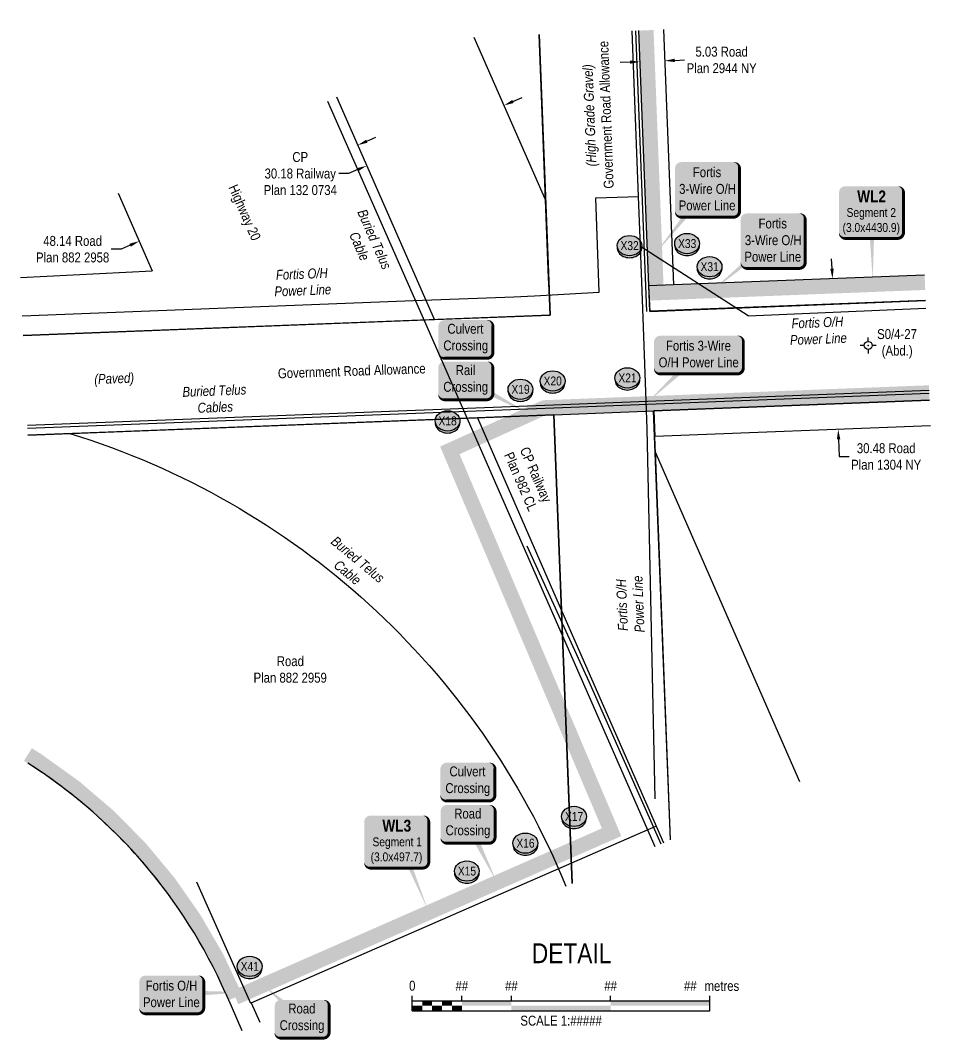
# Model space of a CAD drawing. Extents: x 686362 to 705426, y 5834844 to 5858570.
# Drawn here: x 689762 to 690686, y 5835222 to 5836250 of the extents above; entities that cross this region are included whole.
import ezdxf
from ezdxf.enums import TextEntityAlignment as Align

# ---------------------------------------------------------------- set-up
doc = ezdxf.new("R2010")
doc.units = 0
doc.header["$LTSCALE"] = 5
doc.header["$PDSIZE"] = 0.5
for name, color, linetype in [('AS-POWER', 104, 'foc-POWER'), ('AS-POWER-T', 104, 'Continuous'), ('AS-TELEPHONE', 224, 'foc-TEL'), ('AS-TELEPHONE-T', 224, 'Continuous'), ('CG-NOTES', 7, 'Continuous'), ('DETAIL-T', 7, 'Continuous'), ('F-WS-S', 190, 'Continuous'), ('L-ROAD-T', 7, 'Continuous'), ('L-SEC', 7, 'Continuous'), ('L-TITLEDB', 4, 'Continuous'), ('L-TITLEDB-T', 4, 'Continuous'), ('P-CROSSINGS', 250, 'Continuous')]:
    doc.layers.add(name, color=color, linetype=linetype)
doc.layers.add('F-WS-T', color=190, linetype='Continuous', lineweight=9)
doc.layers.add('T-TEXT', color=48, linetype='Continuous', lineweight=18)
for name, color, linetype, true_color in [('oil_and_gas_wells_pt', 7, 'Continuous', 0xfc3d16), ('P-PROPOSED-WL3', 92, 'Continuous', 0x00bd00), ('P-PROPOSED-WL4', 7, 'Continuous', 0x5b5bc8)]:
    doc.layers.add(name, color=color, linetype=linetype, true_color=true_color)
doc.styles.add('175L', font='ARIALN.TTF', dxfattribs={"height": 10})
doc.styles.add('80', font='ARIALN.TTF', dxfattribs={"height": 10})
doc.styles.add('80CG', font='ARIALN.TTF', dxfattribs={"height": 10})
doc.styles.add('80L', font='ARIALN.TTF', dxfattribs={"height": 10})
doc.styles.add('80LS', font='ARIALNI.TTF', dxfattribs={"height": 10})
doc.styles.add('BOLD', font='ARIALNB.TTF')
doc.styles.add('Crossing', font='ARIALN.TTF', dxfattribs={"height": 10})
doc.styles.add('foc-LtypeFont', font='ARIALN.TTF', dxfattribs={"height": 7.35})
doc.linetypes.add('foc-POWER', pattern='A,6,-1,["P",foc-LtypeFont,S=0.2,R=0,X=-0.625,Y=-0.75],-1.24,4', length=12.24)
doc.linetypes.add('foc-TEL', pattern='A,2,-1,["T",foc-LtypeFont,S=0.2,R=0,X=-0.425,Y=-0.75],-1.24,8', length=12.24)
doc.linetypes.add('foc-TEL-NOLINE', pattern='A,0,-2,["T",foc-LtypeFont,S=0.2,R=0,X=-0.425,Y=-0.75],-10.24', length=12.24)
doc.dimstyles.new('Compass 5 000', dxfattribs={"dimscale": 5, "dimtxt": 9, "dimasz": 2, "dimexe": 0.2, "dimexo": 0.0625, "dimgap": 0.5, "dimtad": 0, "dimtih": 1, "dimtoh": 1, "dimzin": 0, "dimdsep": 46, "dimtxsty": '80CG', "dimcen": 0.1, "dimse1": 1, "dimse2": 1, "dimclrd": 256, "dimclrt": 256, "dimaunit": 1, "dimadec": 4, "dimazin": 0, "dimtfac": 0.06, "dimtofl": 0, "dimtmove": 0, "dimatfit": 1, "dimfxl": 0.2, "dimtolj": 1, "dimtzin": 0, "dimlwd": -1, "dimarcsym": 0})

# ---------------------------------------------------------------- blocks, each defined once
blk = doc.blocks.new('GABD')
for p, q in [((-0.81, 0), (-1.62, 0)), ((0, 0.81), (0, 1.62)), ((1.62, 0), (0.81, 0)), ((0, -0.81), (0, -1.62))]:
    blk.add_line(p, q)
blk.add_circle((0, 0), 0.8)
blk = doc.blocks.new('*U695')
h = blk.add_hatch(color=255)
edge = h.paths.add_edge_path()
edge.add_line((-26.5, -28.5), (26.5, -28.5))
edge.add_arc((26.5, -22.5), 6, 270, 360)
edge.add_line((32.5, -22.5), (32.5, 21))
edge.add_arc((26.5, 21), 6, 0, 90)
edge.add_line((26.5, 27), (-26.5, 27))
edge.add_arc((-26.5, 21), 6, 90, 180)
edge.add_line((-32.5, 21), (-32.5, -22.5))
edge.add_arc((-26.5, -22.5), 6, 180, 270)
at = {"color": 104, "flags": 128}
blk.add_lwpolyline([(-26.5, -28.5, 3, 3, 0), (26.5, -28.5, 3, 3, 0.414214), (32.5, -22.5, 3, 3, 0), (32.5, 21, 3, 0, 0.414214), (26.5, 27, 0, 0, 0), (-26.5, 27, 0, 0, 0.414214), (-32.5, 21, 0, 0, 0), (-32.5, -22.5, 0, 3, 0.414214)], format="xyseb", close=True, dxfattribs=at)
blk.add_lwpolyline([(-62.6, -52.1, 0, 7.5, 0), (0, 0, 0, 0, 0)], format="xyseb", dxfattribs=at)
at = {"color": 104, "style": '80'}
blk.add_attdef('ENTER_TEXT_001', (-26.8, -4.9), '', height=10, dxfattribs=at)
blk = doc.blocks.new('*U696')
h = blk.add_hatch(color=255)
edge = h.paths.add_edge_path()
edge.add_line((-39, -20), (39, -20))
edge.add_arc((39, -14), 6, 270, 360)
edge.add_line((45, -14), (45, 12.5))
edge.add_arc((39, 12.5), 6, 0, 90)
edge.add_line((39, 18.5), (-39, 18.5))
edge.add_arc((-39, 12.5), 6, 90, 180)
edge.add_line((-45, 12.5), (-45, -14))
edge.add_arc((-39, -14), 6, 180, 270)
at = {"color": 104, "flags": 128}
blk.add_lwpolyline([(-39, -20, 3, 3, 0), (39, -20, 3, 3, 0.414214), (45, -14, 3, 3, 0), (45, 12.5, 3, 0, 0.414214), (39, 18.5, 0, 0, 0), (-39, 18.5, 0, 0, 0.414214), (-45, 12.5, 0, 0, 0), (-45, -14, 0, 3, 0.414214)], format="xyseb", close=True, dxfattribs=at)
blk.add_lwpolyline([(-52.2, -49.2, 0, 7.5, 0), (0, 0, 0, 0, 0)], format="xyseb", dxfattribs=at)
at = {"color": 104, "style": '80'}
blk.add_attdef('ENTER_TEXT_001', (-26.8, -4.9), '', height=10, dxfattribs=at)
blk = doc.blocks.new('*D697')
at = {"layer": 'L-TITLEDB-T', "transparency": 16777216}
for p, q in [((690259.1, 5836168.6), (690268.3, 5836172.6)), ((690093.4, 5836095.8), (690083.4, 5836095.8)), ((690102.5, 5836099.8), (690093.4, 5836095.8))]:
    blk.add_line(p, q, dxfattribs=at)
for points in [[(690258.4, 5836170.1), (690259.8, 5836167), (690249.9, 5836164.5)], [(690101.9, 5836101.3), (690103.2, 5836098.3), (690111.7, 5836103.8)]]:
    blk.add_solid(points, dxfattribs=at)
at = {"layer": 'L-TITLEDB-T', "transparency": 16777216, "insert": (690044.6, 5836095.8), "char_height": 10, "attachment_point": 5, "style": '80CG'}
blk.add_mtext('\\A1;CP\\P30.18 Railway\\PPlan 132 0734', dxfattribs=at)
blk = doc.blocks.new('*D698')
at = {"layer": 'L-TITLEDB-T', "transparency": 16777216}
for p, q in [((690377.1, 5836208.2), (690367.1, 5836207.8)), ((690422.2, 5836210), (690432.1, 5836210.4))]:
    blk.add_line(p, q, dxfattribs=at)
for points in [[(690377, 5836209.9), (690377.1, 5836206.6), (690387, 5836208.6)], [(690422.1, 5836211.7), (690422.2, 5836208.3), (690412.2, 5836209.6)]]:
    blk.add_solid(points, dxfattribs=at)
at = {"layer": 'L-TITLEDB-T', "transparency": 16777216, "insert": (690469.5, 5836210.4), "char_height": 10, "attachment_point": 5, "style": '80CG'}
blk.add_mtext('\\A1;5.03 Road\\PPlan 2944 NY', dxfattribs=at)
blk = doc.blocks.new('*D699')
at = {"layer": 'L-TITLEDB-T', "transparency": 16777216}
for p, q in [((690580.8, 5835999.8), (690580.4, 5836009.8)), ((690587.4, 5835827.8), (690588.1, 5835810.4)), ((690588.1, 5835810.4), (690598.1, 5835810.4))]:
    blk.add_line(p, q, dxfattribs=at)
for points in [[(690582.5, 5835999.9), (690579.1, 5835999.7), (690581.2, 5835989.8)], [(690589.1, 5835827.9), (690585.7, 5835827.7), (690587, 5835837.8)]]:
    blk.add_solid(points, dxfattribs=at)
at = {"layer": 'L-TITLEDB-T', "transparency": 16777216, "insert": (690635.4, 5835810.4), "char_height": 10, "attachment_point": 5, "style": '80CG'}
blk.add_mtext('\\A1;30.48 Road\\PPlan 1304 NY', dxfattribs=at)
blk = doc.blocks.new('*U316')
at = {"color": 0}
for p, q in [((-150, 0), (-150, 15)), ((-100, 10), (-100, 15)), ((-50, 10), (-50, 15)), ((50, 10), (50, 15)), ((150.2, 0), (150.2, 15)), ((-150, 10), (150.2, 10)), ((-150, 0), (150.2, 0))]:
    blk.add_line(p, q, dxfattribs=at)
for points in [[(-150, 5), (-140, 5), (-150, 0), (-140, 0)], [(-140, 10), (-130, 10), (-140, 5), (-130, 5)], [(-130, 5), (-120, 5), (-130, 0), (-120, 0)], [(-120, 10), (-110, 10), (-120, 5), (-110, 5)], [(-110, 5), (-100, 5), (-110, 0), (-100, 0)], [(-100, 10), (-50, 10), (-100, 5), (-50, 5)], [(-50, 5), (50, 5), (-50, 0), (50, 0)], [(50, 10), (150.2, 10), (50, 5), (150.2, 5)]]:
    blk.add_solid(points, dxfattribs=at)
at = {"color": 0, "style": '80'}
blk.add_text('metres', height=10, dxfattribs=at).set_placement((162.2, 20), align=Align.CENTER)
at = {"color": 0, "char_height": 10, "style": '80'}
for s, insert, attachment_point in [('0', (-150, 30.2), 2), ('##', (-100, 30.2), 2), ('##', (-50, 30.2), 2), ('##', (50, 30.2), 2), ('##', (136.7, 30.2), 3), ('SCALE 1:#####', (0.1, -5), 2)]:
    blk.add_mtext(s, dxfattribs=dict(at, insert=insert, attachment_point=attachment_point))
blk = doc.blocks.new('*D703')
at = {"layer": 'L-TITLEDB-T', "transparency": 16777216}
for p, q in [((690111.8, 5836128.5), (690120.9, 5836132.5)), ((689873, 5836023.5), (689863.9, 5836019.5)), ((689863.9, 5836019.5), (689853.9, 5836019.5))]:
    blk.add_line(p, q, dxfattribs=at)
for points in [[(690111.1, 5836130), (690112.4, 5836127), (690102.6, 5836124.5)], [(689872.4, 5836025.1), (689873.7, 5836022), (689882.2, 5836027.6)]]:
    blk.add_solid(points, dxfattribs=at)
at = {"layer": 'L-TITLEDB-T', "transparency": 16777216, "insert": (689815.1, 5836019.5), "char_height": 10, "attachment_point": 5, "style": '80CG'}
blk.add_mtext('\\A1;48.14 Road^JPlan 882 2958', dxfattribs=at)
blk = doc.blocks.new('xing2')
h = blk.add_hatch(color=50)
h.dxf.hatch_style = 1
edge = h.paths.add_edge_path()
edge.add_ellipse((0, 0), major_axis=(-12.5, 0), ratio=0.816297, start_angle=0, end_angle=360)
h = blk.add_hatch(color=250)
h.dxf.hatch_style = 1
edge = h.paths.add_edge_path()
edge.add_ellipse((0, -2), major_axis=(-12.5, 0), ratio=0.816297, start_angle=0, end_angle=180)
edge.add_line((12.5, -2), (12.5, 0))
edge.add_ellipse((0, 0), major_axis=(-12.5, 0), ratio=0.816297, start_angle=0, end_angle=180, ccw=False)
edge.add_line((-12.5, 0), (-12.5, -2))
at = {"color": 250}
blk.add_ellipse((0, 0), major_axis=(-12.5, 0), ratio=0.816297, dxfattribs=at)
blk.add_ellipse((0, -2), major_axis=(-12.5, 0), ratio=0.816297, start_param=0, end_param=3.141593, dxfattribs=at)
at = {"color": 250, "style": 'Crossing'}
blk.add_attdef('CROSSING', text='', height=9, dxfattribs=at).set_placement((0.1, 0), align=Align.MIDDLE_CENTER)
at = {"color": 250, "style": 'Crossing', "flags": 1}
for tag, p in [('OWNER', (0.1, -12.5)), ('DESCRIPTION', (0.1, -25.8)), ('LOCATION', (0.1, -39.3)), ('DWG_REF', (0.1, -52.8))]:
    blk.add_attdef(tag, text='', height=9, dxfattribs=at).set_placement(p, align=Align.MIDDLE_CENTER)
blk = doc.blocks.new('*U768')
h = blk.add_hatch(color=59)
edge = h.paths.add_edge_path()
edge.add_line((-21.5, -20), (21.5, -20))
edge.add_arc((21.5, -14), 6, 270, 360)
edge.add_line((27.5, -14), (27.5, 12.5))
edge.add_arc((21.5, 12.5), 6, 0, 90)
edge.add_line((21.5, 18.5), (-21.5, 18.5))
edge.add_arc((-21.5, 12.5), 6, 90, 180)
edge.add_line((-27.5, 12.5), (-27.5, -14))
edge.add_arc((-21.5, -14), 6, 180, 270)
at = {"color": 1, "flags": 128}
blk.add_lwpolyline([(-21.5, -20, 3, 3, 0), (21.5, -20, 3, 3, 0.414214), (27.5, -14, 3, 3, 0), (27.5, 12.5, 3, 0, 0.414214), (21.5, 18.5, 0, 0, 0), (-21.5, 18.5, 0, 0, 0.414214), (-27.5, 12.5, 0, 0, 0), (-27.5, -14, 0, 3, 0.414214)], format="xyseb", close=True, dxfattribs=at)
blk.add_lwpolyline([(29.5, -59.7, 0, 7.5, 0), (0, 0, 0, 0, 0)], format="xyseb", dxfattribs=at)
at = {"color": 1, "style": '80'}
blk.add_attdef('ENTER_TEXT_001', (-36, -5), '', height=10, dxfattribs=at)
blk = doc.blocks.new('*U769')
h = blk.add_hatch(color=59)
edge = h.paths.add_edge_path()
edge.add_line((-21.5, -20), (21.5, -20))
edge.add_arc((21.5, -14), 6, 270, 360)
edge.add_line((27.5, -14), (27.5, 12.5))
edge.add_arc((21.5, 12.5), 6, 0, 90)
edge.add_line((21.5, 18.5), (-21.5, 18.5))
edge.add_arc((-21.5, 12.5), 6, 90, 180)
edge.add_line((-27.5, 12.5), (-27.5, -14))
edge.add_arc((-21.5, -14), 6, 180, 270)
at = {"color": 1, "flags": 128}
blk.add_lwpolyline([(-21.5, -20, 3, 3, 0), (21.5, -20, 3, 3, 0.414214), (27.5, -14, 3, 3, 0), (27.5, 12.5, 3, 0, 0.414214), (21.5, 18.5, 0, 0, 0), (-21.5, 18.5, 0, 0, 0.414214), (-27.5, 12.5, 0, 0, 0), (-27.5, -14, 0, 3, 0.414214)], format="xyseb", close=True, dxfattribs=at)
blk.add_lwpolyline([(66.5, -35.5, 0, 7.5, 0), (0, 0, 0, 0, 0)], format="xyseb", dxfattribs=at)
at = {"color": 1, "style": '80'}
blk.add_attdef('ENTER_TEXT_001', (-36, -5), '', height=10, dxfattribs=at)
blk = doc.blocks.new('*U705')
h = blk.add_hatch(color=254)
edge = h.paths.add_edge_path()
edge.add_line((-21.5, -20), (21.5, -20))
edge.add_arc((21.5, -14), 6, 270, 360)
edge.add_line((27.5, -14), (27.5, 12.5))
edge.add_arc((21.5, 12.5), 6, 0, 90)
edge.add_line((21.5, 18.5), (-21.5, 18.5))
edge.add_arc((-21.5, 12.5), 6, 90, 180)
edge.add_line((-27.5, 12.5), (-27.5, -14))
edge.add_arc((-21.5, -14), 6, 180, 270)
at = {"color": 160, "flags": 128}
blk.add_lwpolyline([(-21.5, -20, 3, 3, 0), (21.5, -20, 3, 3, 0.414214), (27.5, -14, 3, 3, 0), (27.5, 12.5, 3, 0, 0.414214), (21.5, 18.5, 0, 0, 0), (-21.5, 18.5, 0, 0, 0.414214), (-27.5, 12.5, 0, 0, 0), (-27.5, -14, 0, 3, 0.414214)], format="xyseb", close=True, dxfattribs=at)
at = {"color": 160, "style": '80'}
blk.add_attdef('ENTER_TEXT_001', (-26.8, -4.9), '', height=10, dxfattribs=at)
blk = doc.blocks.new('*U770')
h = blk.add_hatch(color=255)
edge = h.paths.add_edge_path()
edge.add_line((-26.5, -28.5), (26.5, -28.5))
edge.add_arc((26.5, -22.5), 6, 270, 360)
edge.add_line((32.5, -22.5), (32.5, 21))
edge.add_arc((26.5, 21), 6, 0, 90)
edge.add_line((26.5, 27), (-26.5, 27))
edge.add_arc((-26.5, 21), 6, 90, 180)
edge.add_line((-32.5, 21), (-32.5, -22.5))
edge.add_arc((-26.5, -22.5), 6, 180, 270)
at = {"color": 104, "flags": 128}
blk.add_lwpolyline([(-26.5, -28.5, 3, 3, 0), (26.5, -28.5, 3, 3, 0.414214), (32.5, -22.5, 3, 3, 0), (32.5, 21, 3, 0, 0.414214), (26.5, 27, 0, 0, 0), (-26.5, 27, 0, 0, 0.414214), (-32.5, 21, 0, 0, 0), (-32.5, -22.5, 0, 3, 0.414214)], format="xyseb", close=True, dxfattribs=at)
blk.add_lwpolyline([(-53.5, -66.7, 0, 7.5, 0), (0, 0, 0, 0, 0)], format="xyseb", dxfattribs=at)
at = {"color": 104, "style": '80'}
blk.add_attdef('ENTER_TEXT_001', (-26.8, -4.9), '', height=10, dxfattribs=at)
blk = doc.blocks.new('*U658')
h = blk.add_hatch(color=254)
edge = h.paths.add_edge_path()
edge.add_line((-26.5, -34.1), (26.5, -34.1))
edge.add_arc((26.5, -28.1), 6, 270, 360)
edge.add_line((32.5, -28.1), (32.5, 12.5))
edge.add_arc((26.5, 12.5), 6, 0, 90)
edge.add_line((26.5, 18.5), (-26.5, 18.5))
edge.add_arc((-26.5, 12.5), 6, 90, 180)
edge.add_line((-32.5, 12.5), (-32.5, -28.1))
edge.add_arc((-26.5, -28.1), 6, 180, 270)
at = {"layer": 'P-PROPOSED-WL4', "flags": 128}
blk.add_lwpolyline([(-26.5, -34.1, 3, 3, 0), (26.5, -34.1, 3, 3, 0.414214), (32.5, -28.1, 3, 3, 0), (32.5, 12.5, 3, 0, 0.414214), (26.5, 18.5, 0, 0, 0), (-26.5, 18.5, 0, 0, 0.414214), (-32.5, 12.5, 0, 0, 0), (-32.5, -28.1, 0, 3, 0.414214)], format="xyseb", close=True, dxfattribs=at)
blk.add_lwpolyline([(1.5, -76.5, 0, 7.5, 0), (0, 0, 0, 0, 0)], format="xyseb", dxfattribs=at)
at = {"layer": 'P-PROPOSED-WL4'}
for tag, p, height, style in [('TEMP_AREA_W1_001', (-9.2, 2.2), 12, 'BOLD'), ('ENTER_TEXT_001', (-30.7, -12.5), 9, '80')]:
    blk.add_attdef(tag, p, '', height=height, dxfattribs=dict(at, style=style))
blk = doc.blocks.new('*U853')
h = blk.add_hatch(color=59)
edge = h.paths.add_edge_path()
edge.add_line((-21.5, -20), (21.5, -20))
edge.add_arc((21.5, -14), 6, 270, 360)
edge.add_line((27.5, -14), (27.5, 12.5))
edge.add_arc((21.5, 12.5), 6, 0, 90)
edge.add_line((21.5, 18.5), (-21.5, 18.5))
edge.add_arc((-21.5, 12.5), 6, 90, 180)
edge.add_line((-27.5, 12.5), (-27.5, -14))
edge.add_arc((-21.5, -14), 6, 180, 270)
at = {"color": 1, "flags": 128}
blk.add_lwpolyline([(-38.3, 32.8, 0, 7.5, 0), (0, 0, 0, 0, 0)], format="xyseb", dxfattribs=at)
blk.add_lwpolyline([(-21.5, -20, 3, 3, 0), (21.5, -20, 3, 3, 0.414214), (27.5, -14, 3, 3, 0), (27.5, 12.5, 3, 0, 0.414214), (21.5, 18.5, 0, 0, 0), (-21.5, 18.5, 0, 0, 0.414214), (-27.5, 12.5, 0, 0, 0), (-27.5, -14, 0, 3, 0.414214)], format="xyseb", close=True, dxfattribs=at)
at = {"color": 1, "style": '80'}
blk.add_attdef('ENTER_TEXT_001', (-36, -5), '', height=10, dxfattribs=at)
blk = doc.blocks.new('*U854')
h = blk.add_hatch(color=255)
edge = h.paths.add_edge_path()
edge.add_line((-26.5, -20), (26.5, -20))
edge.add_arc((26.5, -14), 6, 270, 360)
edge.add_line((32.5, -14), (32.5, 12.5))
edge.add_arc((26.5, 12.5), 6, 0, 90)
edge.add_line((26.5, 18.5), (-26.5, 18.5))
edge.add_arc((-26.5, 12.5), 6, 90, 180)
edge.add_line((-32.5, 12.5), (-32.5, -14))
edge.add_arc((-26.5, -14), 6, 180, 270)
at = {"color": 104, "flags": 128}
blk.add_lwpolyline([(-26.5, -20, 3, 3, 0), (26.5, -20, 3, 3, 0.414214), (32.5, -14, 3, 3, 0), (32.5, 12.5, 3, 0, 0.414214), (26.5, 18.5, 0, 0, 0), (-26.5, 18.5, 0, 0, 0.414214), (-32.5, 12.5, 0, 0, 0), (-32.5, -14, 0, 3, 0.414214)], format="xyseb", close=True, dxfattribs=at)
blk.add_lwpolyline([(74.6, 1.8, 0, 7.5, 0), (0, 0, 0, 0, 0)], format="xyseb", dxfattribs=at)
at = {"color": 104, "style": '80'}
blk.add_attdef('ENTER_TEXT_001', (-26.8, -4.9), '', height=10, dxfattribs=at)
blk = doc.blocks.new('*U855')
h = blk.add_hatch(color=254)
edge = h.paths.add_edge_path()
edge.add_line((-26.5, -34.4), (26.5, -34.4))
edge.add_arc((26.5, -28.4), 6, 270, 360)
edge.add_line((32.5, -28.4), (32.5, 12.5))
edge.add_arc((26.5, 12.5), 6, 0, 90)
edge.add_line((26.5, 18.5), (-26.5, 18.5))
edge.add_arc((-26.5, 12.5), 6, 90, 180)
edge.add_line((-32.5, 12.5), (-32.5, -28.4))
edge.add_arc((-26.5, -28.4), 6, 180, 270)
at = {"layer": 'P-PROPOSED-WL3', "flags": 128}
blk.add_lwpolyline([(-26.5, -34.4, 3, 3, 0), (26.5, -34.4, 3, 3, 0.414214), (32.5, -28.4, 3, 3, 0), (32.5, 12.5, 3, 0, 0.414214), (26.5, 18.5, 0, 0, 0), (-26.5, 18.5, 0, 0, 0.414214), (-32.5, 12.5, 0, 0, 0), (-32.5, -28.4, 0, 3, 0.414214)], format="xyseb", close=True, dxfattribs=at)
blk.add_lwpolyline([(31.9, -77.1, 0, 7.5, 0), (0, 0, 0, 0, 0)], format="xyseb", dxfattribs=at)
at = {"layer": 'P-PROPOSED-WL3'}
for tag, p, height, style in [('TEMP_AREA_W1_001', (-9.2, 2.2), 12, 'BOLD'), ('ENTER_TEXT_001', (-30.7, -12.5), 9, '80')]:
    blk.add_attdef(tag, p, '', height=height, dxfattribs=dict(at, style=style))

msp = doc.modelspace()

# ---------------------------------------------------------------- linework, layer by layer
at = {"layer": 'AS-POWER', "flags": 128}
for points in [[(690402.562, 5835465.196), (690394.246, 5835838.2), (690390.251, 5835950.194), (690387.682, 5836022.182), (690385.729, 5836072.556), (690379.243, 5836239.783)], [(689764.269, 5835952.32), (690158.8, 5835967.678), (690259.907, 5835971.578), (690280.758, 5835972.378), (690346.152, 5835976.118), (690342.516, 5836071.411), (690385.729, 5836072.556)], [(690496.216, 5835952.405), (690387.682, 5836022.182)], [(690496.216, 5835952.405), (690675.451, 5835959.896)], [(690272.909, 5835720.266), (690335.483, 5835583.59), (690408.29, 5835419.729)], [(689995.105, 5835259.442), (690403.18, 5835437.489)], [(689940.003, 5835381.492), (689994.35, 5835259.107)], [(689995.105, 5835259.442), (690003.873, 5835239.697)]]:
    msp.add_lwpolyline(points, dxfattribs=at)
at = {"layer": 'AS-TELEPHONE', "flags": 128}
for points in [[(690393.933, 5835956.705), (690382.861, 5836239.925)], [(690072.215, 5836168.779), (690170.755, 5835944.446), (690402.274, 5835417.05)], [(689769.61, 5835842.03), (690300.048, 5835862.6), (690678.619, 5835877.418)], [(689769.726, 5835839.032), (690300.164, 5835859.602), (690678.736, 5835874.42)]]:
    msp.add_lwpolyline(points, dxfattribs=at)
at = {"layer": 'AS-TELEPHONE', "linetype": 'foc-TEL-NOLINE', "flags": 128}
for points in [[(690318.824, 5835379.901), (690300.436, 5835852.608)], [(690417.757, 5835423.943), (690400.956, 5835856.503)]]:
    msp.add_lwpolyline(points, dxfattribs=at)
at = {"layer": 'AS-TELEPHONE', "flags": 128}
msp.add_lwpolyline([(689812.306, 5835833.578, -0.22494215), (690312.435, 5835377.057)], format="xyb", dxfattribs=at)
at = {"layer": 'L-SEC', "flags": 128}
for points in [[(690396.995, 5835957.039), (690385.904, 5836240.044)], [(690285.409, 5836236.107), (690296.501, 5835953.097)], [(690675.142, 5835967.925), (690396.995, 5835957.039)], [(690296.501, 5835953.097), (689765.214, 5835932.494)], [(690400.937, 5835856.533), (690679.01, 5835867.418)], [(689769.998, 5835832.033), (690300.438, 5835852.601)], [(690300.438, 5835852.601), (690318.816, 5835379.898)], [(690417.756, 5835423.942), (690400.937, 5835856.533)]]:
    msp.add_lwpolyline(points, dxfattribs=at)
at = {"layer": 'L-TITLEDB', "flags": 128}
for points in [[(690385.816, 5836240.04), (690395.896, 5835982.653)], [(690410.932, 5836241.024), (690421.016, 5835983.623)], [(690219.645, 5836233.53), (690291.881, 5836069.058)], [(690219.645, 5836233.53), (690291.881, 5836069.058)], [(690291.881, 5836069.058), (690285.328, 5836236.103)], [(690179.911, 5835948.468), (690081.381, 5836172.805)], [(689860.904, 5836075.972), (689895.236, 5835997.883)], [(689860.904, 5836075.972), (689895.236, 5835997.883)], [(690294.951, 5835990.683), (690291.881, 5836069.058)], [(689762.427, 5835991.01), (689895.236, 5835997.883)], [(689762.427, 5835991.01), (689895.236, 5835997.883)], [(690674.161, 5835993.409), (690421.016, 5835983.623)], [(690295.421, 5835978.698), (690294.951, 5835990.683)], [(690421.016, 5835983.623), (690395.896, 5835982.653)], [(690395.896, 5835982.653), (690396.931, 5835956.823)], [(690296.431, 5835952.948), (690295.421, 5835978.698)], [(690396.931, 5835956.823), (690675.151, 5835967.673)], [(690179.911, 5835948.468), (690260.676, 5835951.578)], [(690260.676, 5835951.578), (690296.431, 5835952.948)], [(689765.222, 5835932.325), (690179.911, 5835948.468)], [(690679.018, 5835867.219), (690400.956, 5835856.503)], [(690223.416, 5835849.593), (689850.791, 5835835.078)], [(690300.436, 5835852.608), (690223.416, 5835849.593)], [(690223.416, 5835849.593), (690308.066, 5835655.208)], [(690300.436, 5835852.608), (690400.956, 5835856.503)], [(690308.066, 5835655.208), (690300.436, 5835852.608)], [(690400.956, 5835856.503), (690401.981, 5835830.668)], [(690400.956, 5835856.503), (690401.981, 5835830.668)], [(690400.956, 5835856.503), (690401.981, 5835830.668)], [(690680.013, 5835841.369), (690401.981, 5835830.668)], [(689850.791, 5835835.078), (689770.003, 5835831.93)], [(690548.463, 5835482.128), (690402.571, 5835815.463)], [(690402.571, 5835815.463), (690417.693, 5835423.914)], [(690308.066, 5835655.208), (690410.945, 5835420.911)], [(690318.702, 5835379.847), (690308.066, 5835655.208)], [(689969.206, 5835269.108), (689974.871, 5835256.203)], [(689974.871, 5835256.203), (689985.677, 5835231.597)]]:
    msp.add_lwpolyline(points, dxfattribs=at)
for points in [[(689907.611, 5835374.11, 0.08987065), (689770.003, 5835500.973, 0.08987065)], [(689969.205, 5835269.11, 0.14882915), (689770.003, 5835500.973, 0.14882915)]]:
    msp.add_lwpolyline(points, format="xyb", dxfattribs=at)
at = {"layer": 'oil_and_gas_wells_pt'}
msp.add_point((690617.31, 5835922.458), dxfattribs=at)
at = {"layer": 'P-PROPOSED-WL3', "const_width": 15, "flags": 128}
msp.add_lwpolyline([(689770.003, 5835509.831, -0.00588976), (689780.572, 5835503.08, -0.14888679), (689979.202, 5835264.86), (690358.556, 5835431.435), (690286.987, 5835600.412), (690195.409, 5835816.629), (690230.7, 5835832.598)], format="xyb", dxfattribs=at)
at = {"layer": 'P-PROPOSED-WL4', "const_width": 15, "flags": 128}
for points in [[(690674.448, 5835985.934), (690403.707, 5835975.448), (690393.33, 5836240.334)], [(690230.797, 5835832.642), (690290.654, 5835859.727), (690400.665, 5835863.997), (690678.727, 5835874.783)]]:
    msp.add_lwpolyline(points, dxfattribs=at)

# ---------------------------------------------------------------- block references
at = {"layer": 'AS-POWER-T'}
ref = msp.add_blockref('*U770', (690455.018, 5836080.378), dxfattribs=dict(at, xscale=0.9996990100000002, yscale=0.9996990100000002, zscale=0.9996990100000002))
ref.add_attrib('ENTER_TEXT_001', 'Fortis', (690440.442, 5836092.212), dxfattribs={"layer": '0', "color": 104, "height": 9.997, "style": '80'})
ref.add_attrib('ENTER_TEXT_002', '3-Wire O/H', (690426.637, 5836075.373), dxfattribs={"layer": '0', "color": 104, "height": 9.997, "style": '80'})
ref.add_attrib('ENTER_TEXT_003', 'Power Line', (690426.183, 5836058.712), dxfattribs={"layer": '0', "color": 104, "height": 9.997, "style": '80'})
ref = msp.add_blockref('*U695', (690521.251, 5836028.665), dxfattribs=dict(at, xscale=0.9996990100000002, yscale=0.9996990100000002, zscale=0.9996990100000002))
ref.add_attrib('ENTER_TEXT_001', 'Fortis', (690506.674, 5836040.499), dxfattribs={"layer": '0', "color": 104, "height": 9.997, "style": '80'})
ref.add_attrib('ENTER_TEXT_002', '3-Wire O/H', (690492.869, 5836023.66), dxfattribs={"layer": '0', "color": 104, "height": 9.997, "style": '80'})
ref.add_attrib('ENTER_TEXT_003', 'Power Line', (690492.415, 5836006.998), dxfattribs={"layer": '0', "color": 104, "height": 9.997, "style": '80'})
ref = msp.add_blockref('*U696', (690446.375, 5835913.744), dxfattribs=dict(at, xscale=0.9996990100000002, yscale=0.9996990100000002, zscale=0.9996990100000002))
ref.add_attrib('ENTER_TEXT_001', 'Fortis 3-Wire', (690413.377, 5835917.23), dxfattribs={"layer": '0', "color": 104, "height": 9.99699, "style": '80'})
ref.add_attrib('ENTER_TEXT_002', 'O/H Power Line', (690405.917, 5835900.391), dxfattribs={"layer": '0', "color": 104, "height": 9.99699, "style": '80'})
ref = msp.add_blockref('*U854', (689914.818, 5835268.353), dxfattribs=dict(at, xscale=0.99969901, yscale=0.99969901, zscale=0.99969901))
ref.add_attrib('ENTER_TEXT_001', 'Fortis O/H', (689888.724, 5835271.679), dxfattribs={"layer": '0', "color": 104, "height": 9.997, "style": '80'})
ref.add_attrib('ENTER_TEXT_002', 'Power Line', (689885.983, 5835255.017), dxfattribs={"layer": '0', "color": 104, "height": 9.997, "style": '80'})
at = {"layer": 'CG-NOTES'}
ref = msp.add_blockref('*U658', (690620.35, 5836064.539), dxfattribs=dict(at, xscale=0.99969901, yscale=0.99969901, zscale=0.99969901))
ref.add_attrib('TEMP_AREA_W1_001', 'WL2', (690606.168, 5836066.782), dxfattribs={"layer": 'P-PROPOSED-WL4', "height": 11.9964, "style": 'BOLD'})
ref.add_attrib('ENTER_TEXT_001', 'Segment 2', (690595.463, 5836052.066), dxfattribs={"layer": 'P-PROPOSED-WL4', "height": 8.9973, "style": '80'})
ref.add_attrib('ENTER_TEXT_002', '(3.0x4430.9)', (690591.415, 5836036.917), dxfattribs={"layer": 'P-PROPOSED-WL4', "height": 8.99729, "style": '80'})
ref = msp.add_blockref('*U705', (690211.388, 5835929.478), dxfattribs=dict(at, xscale=1.000131017163248, yscale=1.000131017163248, zscale=1.000131017163248))
ref.add_attrib('ENTER_TEXT_001', 'Culvert', (690193.006, 5835934.282), dxfattribs={"layer": '0', "color": 160, "height": 10.0013, "style": '80'})
ref.add_attrib('ENTER_TEXT_002', 'Crossing', (690188.909, 5835917.436), dxfattribs={"layer": '0', "color": 160, "height": 10.0013, "style": '80'})
ref = msp.add_blockref('*U769', (690211.289, 5835887.704), dxfattribs=dict(at, xscale=0.999081924950458, yscale=0.999081924950458, zscale=0.999081924950458))
ref.add_attrib('ENTER_TEXT_001', 'Rail', (690201.411, 5835892.592), dxfattribs={"layer": '0', "color": 1, "height": 9.9908, "style": '80'})
ref.add_attrib('ENTER_TEXT_002', 'Crossing', (690188.833, 5835875.763), dxfattribs={"layer": '0', "color": 1, "height": 9.9908, "style": '80'})
ref = msp.add_blockref('*U705', (690213.429, 5835482.987), dxfattribs=dict(at, xscale=1.000131017163248, yscale=1.000131017163248, zscale=1.000131017163248))
ref.add_attrib('ENTER_TEXT_001', 'Culvert', (690195.046, 5835487.791), dxfattribs={"layer": '0', "color": 160, "height": 10.0013, "style": '80'})
ref.add_attrib('ENTER_TEXT_002', 'Crossing', (690190.95, 5835470.944), dxfattribs={"layer": '0', "color": 160, "height": 10.0013, "style": '80'})
ref = msp.add_blockref('*U768', (690213.56, 5835440.348), dxfattribs=dict(at, xscale=0.999081924950458, yscale=0.999081924950458, zscale=0.999081924950458))
ref.add_attrib('ENTER_TEXT_001', 'Road', (690199.861, 5835445.235), dxfattribs={"layer": '0', "color": 1, "height": 9.9908, "style": '80'})
ref.add_attrib('ENTER_TEXT_002', 'Crossing', (690191.104, 5835428.407), dxfattribs={"layer": '0', "color": 1, "height": 9.9908, "style": '80'})
ref = msp.add_blockref('*U855', (690141.638, 5835429.719), dxfattribs=at)
ref.add_attrib('TEMP_AREA_W1_001', 'WL3', (690127.399, 5835432.066), dxfattribs={"layer": 'P-PROPOSED-WL3', "height": 12, "style": 'BOLD'})
ref.add_attrib('ENTER_TEXT_001', 'Segment 1', (690117.425, 5835417.243), dxfattribs={"layer": 'P-PROPOSED-WL3', "height": 9, "style": '80'})
ref.add_attrib('ENTER_TEXT_002', '(3.0x497.7)', (690115.562, 5835402.089), dxfattribs={"layer": 'P-PROPOSED-WL3', "height": 9, "style": '80'})
ref = msp.add_blockref('*U853', (690046.262, 5835243.737), dxfattribs=dict(at, xscale=0.999081924950458, yscale=0.999081924950458, zscale=0.999081924950458))
ref.add_attrib('ENTER_TEXT_001', 'Road', (690032.564, 5835248.624), dxfattribs={"layer": '0', "color": 1, "height": 9.9908, "style": '80'})
ref.add_attrib('ENTER_TEXT_002', 'Crossing', (690023.807, 5835231.795), dxfattribs={"layer": '0', "color": 1, "height": 9.9908, "style": '80'})
at = {"layer": 'DETAIL-T'}
msp.add_blockref('*U316', (690307.53, 5835251.401), dxfattribs=at)
at = {"layer": 'F-WS-S', "xscale": 5, "yscale": 5, "zscale": 5}
msp.add_blockref('GABD', (690617.31, 5835922.458), dxfattribs=at)
at = {"layer": 'P-CROSSINGS'}
for p, values in [((690376.576, 5836023.149), {'CROSSING': 'X32'}), ((690434.637, 5836025.227), {'CROSSING': 'X33'}), ((690457.281, 5836001.895), {'CROSSING': 'X31'}), ((690374.445, 5835889.717), {'CROSSING': 'X21'}), ((690299.067, 5835886.63), {'CROSSING': 'X20'}), ((690266.641, 5835878.213), {'CROSSING': 'X19'}), ((690193.092, 5835846.34), {'CROSSING': 'X18'}), ((690320.62, 5835447.408), {'CROSSING': 'X17'}), ((690271.611, 5835420.433), {'CROSSING': 'X16'}), ((690212.584, 5835392.311), {'CROSSING': 'X15'}), ((689993.615, 5835296.139), {'CROSSING': 'X41'})]:
    msp.add_blockref('xing2', p, dxfattribs=at).add_auto_attribs(values)

# ---------------------------------------------------------------- texts
at = {"layer": 'AS-POWER-T', "char_height": 10, "attachment_point": 1, "style": '175L'}
for insert, rotation in [((690017.334, 5835998.492), 2.277593), ((690537.195, 5835949.482), 2.277593), ((690365.12, 5835631.785), 92.221273)]:
    msp.add_mtext_dynamic_manual_height_columns('\\pi2.5534;{\\fArial Narrow|b0|i1|c0|p34;Fortis O/H\\P\\pi0.32626;Power Line}', width=57.1191, gutter_width=50, heights=[0], dxfattribs=dict(at, insert=insert, rotation=rotation))
at = {"layer": 'AS-TELEPHONE-T', "char_height": 10, "attachment_point": 1, "style": '175L'}
for s, insert, rotation in [('\\pi3.4536;{\\fArial Narrow|b0|i1|c0|p34;Buried Telus \\P\\pi21.046;Cable}', (690109.673, 5836064.196), 293.713804), ('\\pi3.4536;{\\fArial Narrow|b0|i1|c0|p34;Buried Telus \\P\\pi18.051;Cables}', (689922.196, 5835880.4), 2.277593), ('\\pi3.4536;{\\fArial Narrow|b0|i1|c0|p34;Buried Telus \\P\\pi21.046;Cable}', (690078.385, 5835733.128), 320.425375)]:
    msp.add_mtext_dynamic_manual_height_columns(s, width=70.69302, gutter_width=50, heights=[0], dxfattribs=dict(at, insert=insert, rotation=rotation))
at = {"layer": 'DETAIL-T', "color": 3, "insert": (690318.189, 5835309.348), "char_height": 20, "width": 223.85802, "attachment_point": 5, "style": '80CG'}
msp.add_mtext('DETAIL', dxfattribs=at)
at = {"layer": 'F-WS-T', "insert": (690625.946, 5835938.913), "char_height": 10, "attachment_point": 1, "style": '175L'}
msp.add_mtext_dynamic_manual_height_columns('\\pi0.30921;S0/4-27\\P\\pi4.934;(Abd.)', width=39.67708, gutter_width=50, heights=[0], dxfattribs=at)
at = {"layer": 'L-ROAD-T', "style": '80L'}
for rotation, p in [(92.127014, (690352.921, 5836155.134)), (1.950829, (690096.514, 5835896.771))]:
    msp.add_text('Government Road Allowance', height=10, rotation=rotation, dxfattribs=at).set_placement(p, align=Align.MIDDLE_CENTER)
at = {"layer": 'L-ROAD-T', "insert": (689980.935, 5836086.434), "char_height": 10, "attachment_point": 1, "rotation": 293.713073, "style": '80L'}
msp.add_mtext_dynamic_manual_height_columns('\\pi0.48997;Highway 20', width=59.38377, gutter_width=50, heights=[0], dxfattribs=at)
at = {"layer": 'L-TITLEDB-T', "insert": (690271.957, 5835828.078), "char_height": 10, "attachment_point": 1, "rotation": 293.531969, "style": '80L'}
msp.add_mtext_dynamic_manual_height_columns('\\pi7.4545;CP Railway\\P\\pi5.8549;Plan 982 CL', width=73.44925, gutter_width=50, heights=[0], dxfattribs=at)
at = {"layer": 'L-TITLEDB-T', "insert": (689997.05, 5835609.011), "char_height": 10, "attachment_point": 1, "style": '80L'}
msp.add_mtext_dynamic_manual_height_columns('\\pi23.894;Road\\P\\pi0.47633;Plan 882 2959', width=73.44925, gutter_width=50, heights=[0], dxfattribs=at)
at = {"layer": 'T-TEXT', "style": '80LS'}
for s, rotation, p in [('(High Grade Gravel)', 92.127014, (690336.257, 5836154.508)), ('(Paved)', 1.950829, (689856.954, 5835889.173))]:
    msp.add_text(s, height=10, rotation=rotation, dxfattribs=at).set_placement(p, align=Align.MIDDLE_CENTER)

# ---------------------------------------------------------------- dimensions: what is measured, and where the dimension line sits
at = {"layer": 'L-TITLEDB-T'}
dim = msp.add_aligned_dim(p1=(690386.95, 5836211.079), p2=(690412.066, 5836212.063), distance=-2.464, text='5.03 Road\\PPlan 2944 NY', dimstyle='Compass 5 000', dxfattribs=at)
dim.commit()
dim.dimension.update_dxf_attribs({"geometry": '*D698', "text_midpoint": (690469.508, 5836210.384)})
for base, p1, p2, angle, text, picture, middle in [((690111.679, 5836103.821), (690259.856, 5836141.974), (690121.593, 5836081.248), 203.711317, 'CP\\P30.18 Railway\\PPlan 132 0734', '*D697', (690044.643, 5836095.778)), ((689882.183, 5836027.573), (690099.401, 5836131.775), (689878.976, 5836034.868), 203.732148, '48.14 Road^JPlan 882 2958', '*D703', (689815.126, 5836019.524)), ((690587.023, 5835837.79), (690567.356, 5835989.28), (690573.207, 5835837.258), 272.204208, '30.48 Road\\PPlan 1304 NY', '*D699', (690635.437, 5835810.396))]:
    dim = msp.add_linear_dim(base=base, p1=p1, p2=p2, angle=angle, text=text, dimstyle='Compass 5 000', dxfattribs=at)
    dim.commit()
    dim.dimension.update_dxf_attribs({"geometry": picture, "text_midpoint": middle, "dimtype": 161})

doc.saveas('drawing.dxf')
